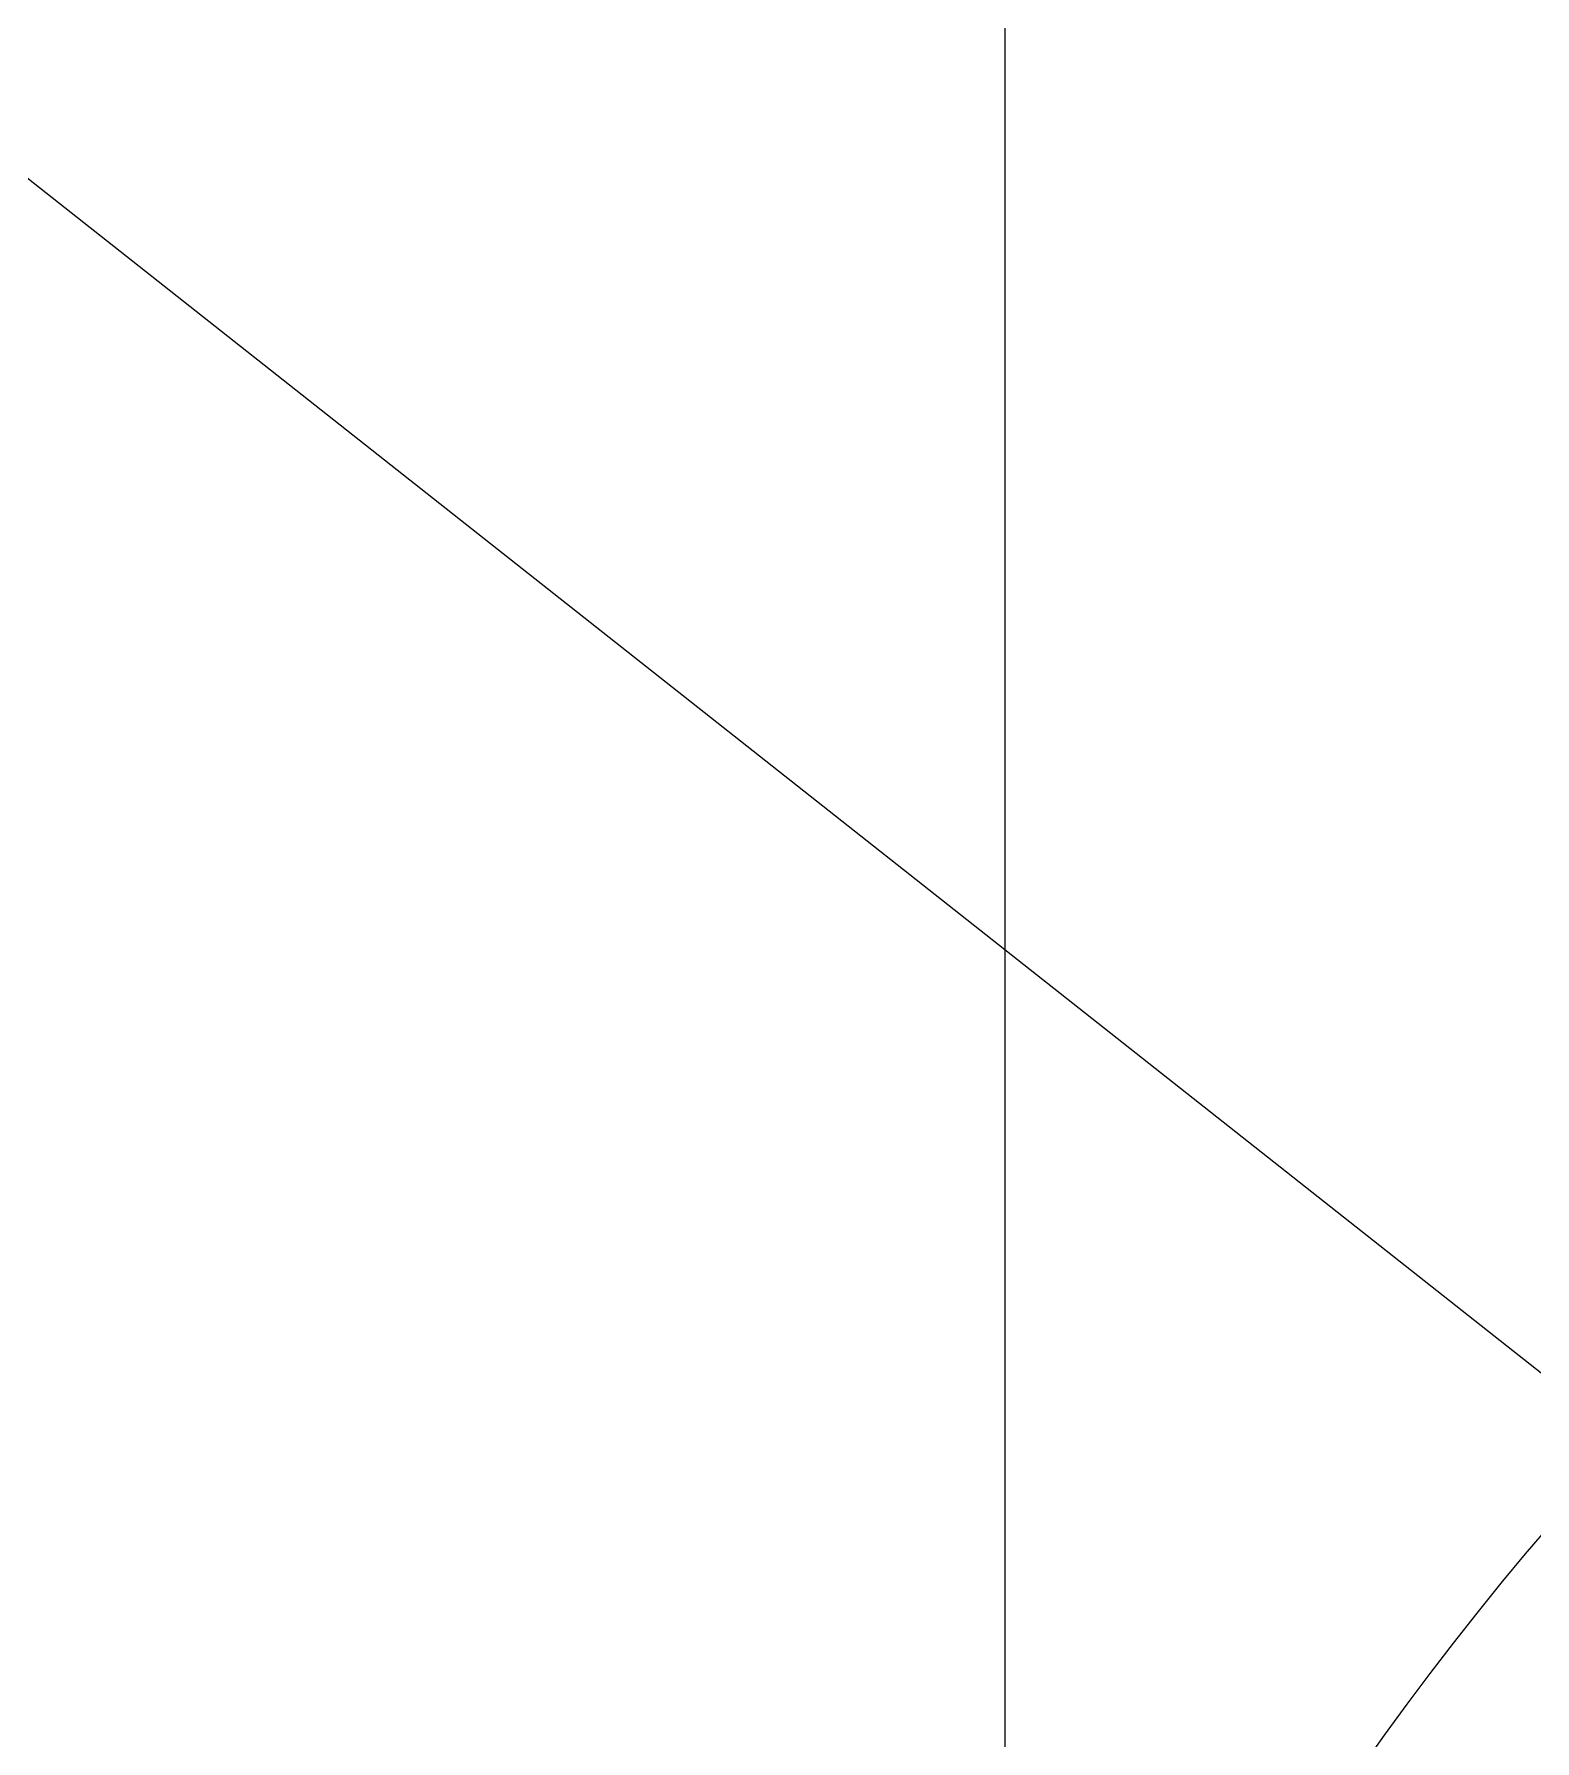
# Model space of a CAD drawing. Header units: millimetres. Extents: x -229914 to 856942, y -268655 to 87212.
# Drawn here: x 417133 to 417601, y -249817 to -249284 of the extents above; entities that cross this region are included whole.
import ezdxf

# ---------------------------------------------------------------- set-up
doc = ezdxf.new("R2010")
doc.units = ezdxf.units.MM
doc.styles.add('Аннотативный', font='arial.ttf')
doc.dimstyles.new('Копия Аннотативный', dxfattribs={"dimscale": 0, "dimtxt": 2.5, "dimasz": 2.5, "dimexe": 1.25, "dimexo": 0.625, "dimtad": 1, "dimtxsty": 'Аннотативный', "dimblk": 'OBLIQUE', "dimcen": 2.5, "dimadec": 0, "dimazin": 0, "dimtfac": 1, "dimtmove": 0, "dimatfit": 3, "dimldrblk": 'OBLIQUE', "dimfxl": 1, "dimarcsym": 0})

# ---------------------------------------------------------------- blocks, each defined once
blk = doc.blocks.new('_Oblique')
at = {"color": 0, "linetype": 'ByBlock', "lineweight": -2}
blk.add_line((-0.5, -0.5), (0.5, 0.5), dxfattribs=at)
blk = doc.blocks.new('*D1216')
at = {"color": 0, "linetype": 'ByBlock', "lineweight": -2, "transparency": 16777216}
for p, q in [((416924.64, -252551.33), (416924.64, -248175.75)), ((417436.04, -252230.95), (417436.04, -248175.75)), ((416924.64, -248300.75), (417436.04, -248300.75))]:
    blk.add_line(p, q, dxfattribs=at)
at = {"layer": 'Defpoints', "color": 0, "linetype": 'ByBlock', "transparency": 16777216}
for p in [(417436.04, -248300.75), (417436.04, -252293.45), (416924.64, -252613.83)]:
    blk.add_point(p, dxfattribs=at)
at = {"color": 0, "linetype": 'ByBlock', "lineweight": -2, "transparency": 16777216, "xscale": 250, "yscale": 250, "zscale": 250, "rotation": 180}
blk.add_blockref('_Oblique', (416924.64, -248300.75), dxfattribs=at)
at = {"color": 0, "linetype": 'ByBlock', "lineweight": -2, "transparency": 16777216, "xscale": 250, "yscale": 250, "zscale": 250}
blk.add_blockref('_Oblique', (417436.04, -248300.75), dxfattribs=at)
at = {"color": 0, "linetype": 'ByBlock', "lineweight": 25, "transparency": 16777216, "insert": (417180.34, -248110.61), "char_height": 250, "attachment_point": 5, "style": 'Аннотативный'}
blk.add_mtext('70', dxfattribs=at)
blk = doc.blocks.new('*D1220')
at = {"color": 0, "linetype": 'ByBlock', "lineweight": -2, "transparency": 16777216}
for p, q in [((417436.04, -252230.95), (417436.04, -248672.98)), ((417947.43, -251898.72), (417947.43, -248672.98)), ((417436.04, -248797.98), (417947.43, -248797.98)), ((417947.43, -248797.98), (418681.06, -248797.98))]:
    blk.add_line(p, q, dxfattribs=at)
at = {"layer": 'Defpoints', "color": 0, "linetype": 'ByBlock', "transparency": 16777216}
for p in [(417947.43, -248797.98), (417947.43, -251961.22), (417436.04, -252293.45)]:
    blk.add_point(p, dxfattribs=at)
at = {"color": 0, "linetype": 'ByBlock', "lineweight": -2, "transparency": 16777216, "xscale": 250, "yscale": 250, "zscale": 250, "rotation": 180}
blk.add_blockref('_Oblique', (417436.04, -248797.98), dxfattribs=at)
at = {"color": 0, "linetype": 'ByBlock', "lineweight": -2, "transparency": 16777216, "xscale": 250, "yscale": 250, "zscale": 250}
blk.add_blockref('_Oblique', (417947.43, -248797.98), dxfattribs=at)
at = {"color": 0, "linetype": 'ByBlock', "lineweight": 25, "transparency": 16777216, "insert": (418439.24, -248607.84), "char_height": 250, "attachment_point": 5, "style": 'Аннотативный'}
blk.add_mtext('60', dxfattribs=at)

msp = doc.modelspace()

# ---------------------------------------------------------------- hatches: boundary and pattern name
at = {"lineweight": 25}
h = msp.add_hatch(dxfattribs=at)
h.set_pattern_fill('ANSI31', color=256, scale=60.115424, angle=45)
h.set_pattern_definition([(90, (98506.5, -289109.61), (-190.86647, 0), [])])
h.paths.add_polyline_path([(417681.87261, -249515.71784), (417768.47383, -249601.34949, -0.495823507), (419177.33484, -250036.95614, 0.212304268), (419279.21755, -250142.29445), (421032.35642, -250850.00477), (421077.36268, -250738.51534), (419372.28208, -250050.20527, -0.20070989), (419273.31914, -249952.33785, 0.488135982)])
h.paths.add_polyline_path([(417514.61917, -249875.48635, -0.162194089), (417369.9388, -249998.65667), (415537.16209, -250738.51534), (415582.16835, -250850.00477), (417453.15807, -250094.72021, 0.17128168), (417603.17788, -249962.35828, -0.439766806), (418759.11068, -249687.31638), (418846.05094, -249601.34949, 0.436887914)])

# ---------------------------------------------------------------- linework, layer by layer
at = {"linetype": 'ByBlock', "lineweight": 25}
msp.add_lwpolyline([(418414.61362, -250342.40229), (416828.79134, -249090.45242)], dxfattribs=at)
at = {"lineweight": 25}
msp.add_lwpolyline([(412571.96038, -252065.17106), (417453.15807, -250094.72021, 0.17128168), (417603.17788, -249962.35828, -0.439766806), (418759.11068, -249687.31638), (418846.05094, -249601.34949, 0.436887914), (417514.61917, -249875.48635, -0.162194089), (417369.9388, -249998.65667), (415537.16209, -250738.51534), (415582.16835, -250850.00477)], format="xyb", dxfattribs=at)

# ---------------------------------------------------------------- dimensions: what is measured, and where the dimension line sits
at = {"linetype": 'ByBlock', "lineweight": 25}
dim = msp.add_linear_dim(base=(417436.03621, -248300.74906), p1=(416924.6441, -252613.8325), p2=(417436.03621, -252293.45035), text='70', dimstyle='Копия Аннотативный', dxfattribs=at)
dim.commit()
dim.dimension.update_dxf_attribs({"geometry": '*D1216', "text_midpoint": (417180.34016, -248110.60582)})
dim = msp.add_linear_dim(base=(417947.42801, -248797.98292), p1=(417436.03621, -252293.45035), p2=(417947.42801, -251961.22134), text='60', dimstyle='Копия Аннотативный', dxfattribs=at)
dim.commit()
dim.dimension.update_dxf_attribs({"geometry": '*D1220', "text_midpoint": (418439.24247, -248797.98292), "dimtype": 160})

doc.saveas('drawing.dxf')
